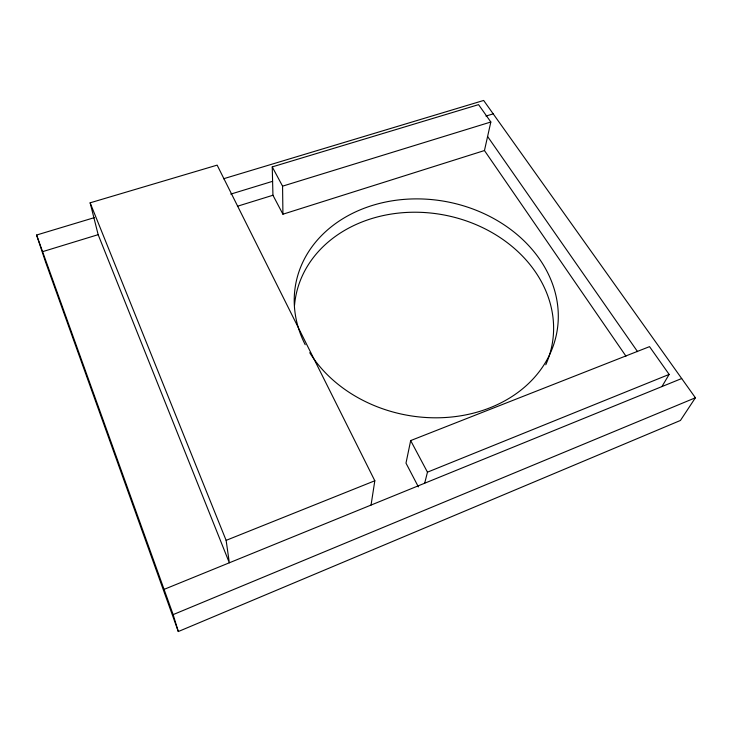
<?xml version="1.0" encoding="UTF-8"?>
<svg xmlns="http://www.w3.org/2000/svg" width="732" height="732" viewBox="0 0 732 732"><rect width="100%" height="100%" fill="white"/><g stroke="black" fill="none" stroke-linecap="round" stroke-linejoin="round"><path stroke-width="1.1" d="M371.051 505.062L374.821 480.768L217.139 165.13L90.137 202.819L98.161 234.67L229.336 562.789L226.124 540.362L90.137 202.819M661.92 386.588L669.149 374.418L649.531 346.639L410.67 440.582L405.986 463.127L418.393 486.89M484.456 150.545L490.833 122.006L478.563 104.639L272.24 166.896L272.945 195.252L282.927 214.211L484.456 150.545L625.952 356.145M424.679 483.221L427.461 472.167L410.67 440.582M223.516 178.764L483.66 100.458L695.4 397.778L680.431 420.461L178.306 631.542L45.54 261.955L36.6 235.027L94.529 217.587M178.306 631.542L173.145 614.615L695.4 397.778M164.069 589.379L681.693 378.526M427.461 472.167L669.149 374.418M226.124 540.362L374.821 480.768M237.433 206.25L272.945 195.252M282.927 214.211L282.57 186.157L490.833 122.006M42.584 251.662L98.161 234.67M230.772 194.108L272.597 181.316M485.938 116.077L493.203 113.853M487.594 136.509L637.572 351.653M272.24 166.896L282.57 186.157M36.6 235.027L173.145 614.615M294.538 305.116A130.424 107.531 10.6 0 1 451.077 216.48A130.424 107.531 10.6 0 1 545.77 364.774M305.217 344.708A132.776 108.574 10.5 0 1 437.626 200.257A132.776 108.574 10.5 0 1 536.428 375.141A132.776 108.574 10.5 0 1 309.728 352.696"/></g></svg>
